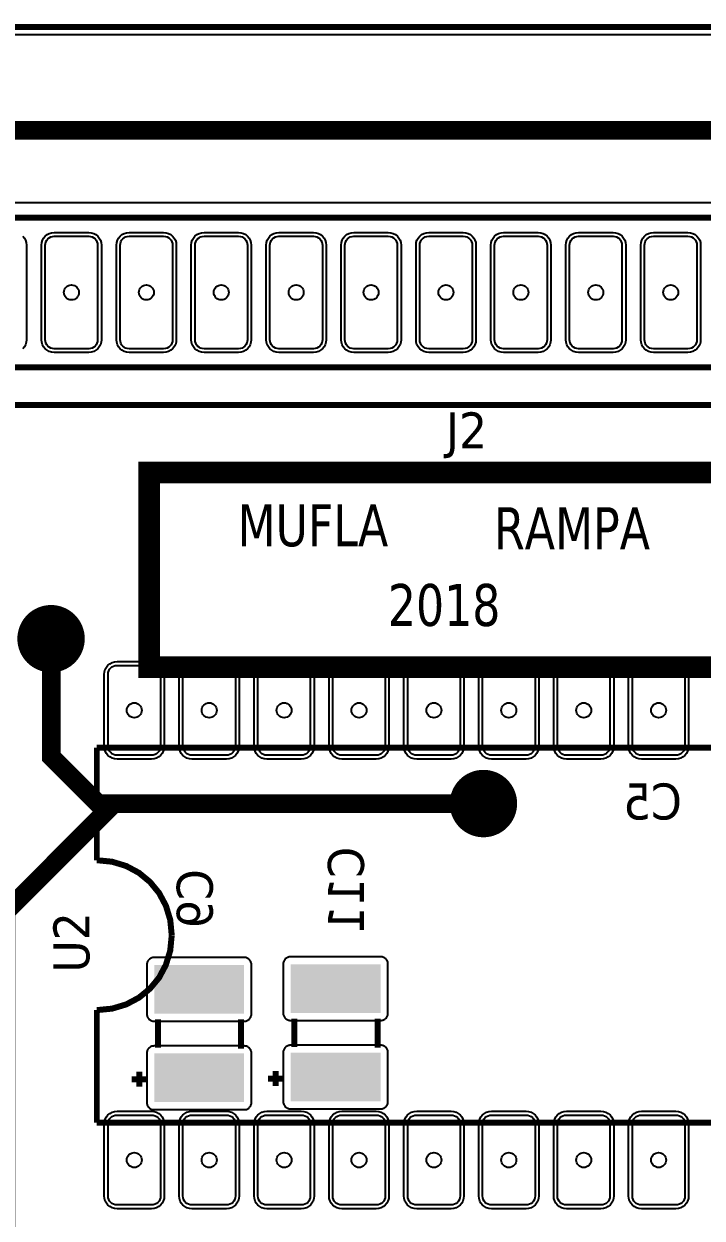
# Model space of a CAD drawing. Header units: millimetres. Extents: x 123.5 to 144.3, y 105.4 to 121.6.
# Drawn here: x 135.584 to 137.431, y 111.88 to 115.131 of the extents above; entities that cross this region are included whole.
import ezdxf

# ---------------------------------------------------------------- set-up
doc = ezdxf.new("R2010")
doc.units = ezdxf.units.MM
doc.layers.add('DESC', color=250, linetype='Continuous')
doc.styles.get("Standard").update_dxf_attribs({"font": 'tahoma.ttf'})

# ---------------------------------------------------------------- blocks, each defined once
blk = doc.blocks.new('RPAD')
blk.add_trace([(-0.5, -0.5), (-0.5, 0.5), (0.5, -0.5), (0.5, 0.5)])
blk = doc.blocks.new('EPAD')
at = {"const_width": 0.5}
blk.add_lwpolyline([(-0.25, 0, 1), (0.25, 0, 1)], format="xyb", close=True, dxfattribs=at)
blk = doc.blocks.new('Tarjeta mufla')
for points, const_width in [([(146.2096, 112.4206), (150.1229, 112.4206), (150.1229, 115.5111), (146.2096, 115.5111), (146.2096, 112.4206)], 0.008), ([(146.2096, 112.4206), (150.1229, 112.4206), (150.1229, 115.5111), (146.2096, 115.5111), (146.2096, 112.4206)], 0.008), ([(146.2096, 112.4206), (150.1229, 112.4206), (150.1229, 115.5111), (146.2096, 115.5111), (146.2096, 112.4206)], 0.008), ([(146.8316, 114.7434), (146.8279, 114.7355), (146.6308, 114.7355), (146.497, 114.8694), (146.497, 115.2052), (146.6649, 115.3732), (148.6373, 115.3732), (148.8064, 115.2041)], 0.025), ([(146.5548, 115.0068), (148.6548, 115.0068), (148.6548, 115.2568), (146.5548, 115.2568), (146.5548, 115.0068)], 0.008), ([(146.5548, 115.0068), (148.6548, 115.0068), (148.6548, 115.2568), (146.5548, 115.2568), (146.5548, 115.0068)], 0.008), ([(146.5548, 115.0068), (148.6548, 115.0068), (148.6548, 115.2568), (146.5548, 115.2568), (146.5548, 115.0068)], 0.008), ([(148.6548, 115.0568), (146.5548, 115.0568)], 0.008), ([(148.6548, 115.0568), (146.5548, 115.0568)], 0.008), ([(148.6548, 115.0568), (146.5548, 115.0568)], 0.008), ([(147.1584, 114.6568), (147.993, 114.6568), (147.993, 114.9167), (147.1584, 114.9167), (147.1584, 114.6568)], 0.029), ([(147.1584, 114.6568), (147.993, 114.6568), (147.993, 114.9167), (147.1584, 114.9167), (147.1584, 114.6568)], 0.029), ([(147.1584, 114.6568), (147.993, 114.6568), (147.993, 114.9167), (147.1584, 114.9167), (147.1584, 114.6568)], 0.029), ([(147.6048, 114.4749), (147.1116, 114.4749), (147.0903, 114.4749), (147.0281, 114.5371), (147.0281, 114.6201), (147.0276, 114.6948)], 0.025), ([(147.0887, 114.3993), (147.0887, 114.5493)], 0.008), ([(147.0887, 114.5493), (149.0887, 114.5493)], 0.008), ([(147.0887, 114.3993), (147.0887, 114.5493)], 0.008), ([(147.0887, 114.5493), (149.0887, 114.5493)], 0.008), ([(147.0887, 114.3993), (147.0887, 114.5493)], 0.008), ([(147.0887, 114.5493), (149.0887, 114.5493)], 0.008), ([(147.1116, 114.4749), (146.9674, 114.3307), (146.9674, 113.5519), (147.0577, 113.4615), (147.0678, 113.4615)], 0.025), ([(147.1887, 114.2993), (147.1867, 114.3197), (147.1809, 114.3386), (147.1718, 114.3556), (147.1597, 114.3703), (147.1449, 114.3825), (147.1279, 114.3916), (147.1091, 114.3973), (147.0887, 114.3993)], 0.008), ([(147.1887, 114.2993), (147.1867, 114.3197), (147.1809, 114.3386), (147.1718, 114.3556), (147.1597, 114.3703), (147.1449, 114.3825), (147.1279, 114.3916), (147.1091, 114.3973), (147.0887, 114.3993)], 0.008), ([(147.1887, 114.2993), (147.1867, 114.3197), (147.1809, 114.3386), (147.1718, 114.3556), (147.1597, 114.3703), (147.1449, 114.3825), (147.1279, 114.3916), (147.1091, 114.3973), (147.0887, 114.3993)], 0.008), ([(147.1887, 114.2993), (147.1867, 114.2787), (147.1809, 114.2597), (147.1718, 114.2426), (147.1597, 114.228), (147.1449, 114.2159), (147.1279, 114.2069), (147.1091, 114.2013), (147.0887, 114.1993)], 0.008), ([(147.1887, 114.2993), (147.1867, 114.2787), (147.1809, 114.2597), (147.1718, 114.2426), (147.1597, 114.228), (147.1449, 114.2159), (147.1279, 114.2069), (147.1091, 114.2013), (147.0887, 114.1993)], 0.008), ([(147.1887, 114.2993), (147.1867, 114.2787), (147.1809, 114.2597), (147.1718, 114.2426), (147.1597, 114.228), (147.1449, 114.2159), (147.1279, 114.2069), (147.1091, 114.2013), (147.0887, 114.1993)], 0.008), ([(147.0887, 114.0493), (147.0887, 114.1993)], 0.008), ([(147.0887, 114.0493), (147.0887, 114.1993)], 0.008), ([(147.0887, 114.0493), (147.0887, 114.1993)], 0.008), ([(147.1703, 114.187), (147.1703, 114.149)], 0.008), ([(147.1703, 114.187), (147.1703, 114.149)], 0.008), ([(147.1703, 114.187), (147.1703, 114.149)], 0.008), ([(147.2813, 114.187), (147.2813, 114.148)], 0.008), ([(147.2813, 114.187), (147.2813, 114.148)], 0.008), ([(147.2813, 114.187), (147.2813, 114.148)], 0.008), ([(147.3524, 114.188), (147.3524, 114.15)], 0.008), ([(147.3524, 114.188), (147.3524, 114.15)], 0.008), ([(147.3524, 114.188), (147.3524, 114.15)], 0.008), ([(147.4634, 114.188), (147.4634, 114.149)], 0.008), ([(147.4634, 114.188), (147.4634, 114.149)], 0.008), ([(147.4634, 114.188), (147.4634, 114.149)], 0.008), ([(147.1453, 114.117), (147.1453, 114.097)], 0.008), ([(147.1453, 114.117), (147.1453, 114.097)], 0.008), ([(147.1453, 114.117), (147.1453, 114.097)], 0.008), ([(147.3274, 114.118), (147.3274, 114.098)], 0.008), ([(147.3274, 114.118), (147.3274, 114.098)], 0.008), ([(147.3274, 114.118), (147.3274, 114.098)], 0.008), ([(147.1553, 114.107), (147.1353, 114.107)], 0.008), ([(147.1553, 114.107), (147.1353, 114.107)], 0.008), ([(147.1553, 114.107), (147.1353, 114.107)], 0.008), ([(147.3374, 114.108), (147.3174, 114.108)], 0.008), ([(147.3374, 114.108), (147.3174, 114.108)], 0.008), ([(147.3374, 114.108), (147.3174, 114.108)], 0.008), ([(147.0887, 114.0493), (149.0887, 114.0493)], 0.008), ([(147.0887, 114.0493), (149.0887, 114.0493)], 0.008), ([(147.0887, 114.0493), (149.0887, 114.0493)], 0.008)]:
    blk.add_lwpolyline(points, dxfattribs=dict(const_width=const_width))
for points in [[(146.5844, 115.277), (148.0001, 115.277), (148.0001, 115.5006), (146.5844, 115.5006), (146.5844, 115.277)], [(146.9899, 115.2319), (146.992, 115.2294), (146.9935, 115.2265), (146.9945, 115.2233), (146.9948, 115.2198), (146.9948, 115.0938), (146.9945, 115.0903), (146.9935, 115.0871), (146.992, 115.0842), (146.9899, 115.0817)]]:
    blk.add_lwpolyline(points)
for points in [[(147.0778, 115.0768), (147.0318, 115.0768), (147.0283, 115.0771), (147.0251, 115.0781), (147.0222, 115.0797), (147.0197, 115.0817), (147.0177, 115.0842), (147.0161, 115.0871), (147.0152, 115.0903), (147.0148, 115.0938), (147.0148, 115.2198), (147.0152, 115.2233), (147.0161, 115.2265), (147.0177, 115.2294), (147.0197, 115.2319), (147.0222, 115.234), (147.0251, 115.2355), (147.0283, 115.2365), (147.0318, 115.2368), (147.0778, 115.2368), (147.0813, 115.2365), (147.0845, 115.2355), (147.0874, 115.234), (147.0899, 115.2319), (147.092, 115.2294), (147.0935, 115.2265), (147.0945, 115.2233), (147.0948, 115.2198), (147.0948, 115.0938), (147.0945, 115.0903), (147.0935, 115.0871), (147.092, 115.0842), (147.0899, 115.0817), (147.0874, 115.0797), (147.0845, 115.0781), (147.0813, 115.0771), (147.0778, 115.0768)], [(147.0778, 115.0818), (147.0318, 115.0818), (147.0294, 115.082), (147.0271, 115.0827), (147.0251, 115.0838), (147.0233, 115.0853), (147.0218, 115.087), (147.0207, 115.0891), (147.0201, 115.0914), (147.0198, 115.0938), (147.0198, 115.2198), (147.0201, 115.2223), (147.0207, 115.2245), (147.0218, 115.2266), (147.0233, 115.2283), (147.0251, 115.2298), (147.0271, 115.2309), (147.0294, 115.2316), (147.0318, 115.2318), (147.0778, 115.2318), (147.0803, 115.2316), (147.0825, 115.2309), (147.0846, 115.2298), (147.0863, 115.2283), (147.0878, 115.2266), (147.0889, 115.2245), (147.0896, 115.2223), (147.0898, 115.2198), (147.0898, 115.0938), (147.0896, 115.0914), (147.0889, 115.0891), (147.0878, 115.087), (147.0863, 115.0853), (147.0846, 115.0838), (147.0825, 115.0827), (147.0803, 115.082), (147.0778, 115.0818)], [(147.1778, 115.0768), (147.1318, 115.0768), (147.1283, 115.0771), (147.1251, 115.0781), (147.1222, 115.0797), (147.1197, 115.0817), (147.1177, 115.0842), (147.1161, 115.0871), (147.1152, 115.0903), (147.1148, 115.0938), (147.1148, 115.2198), (147.1152, 115.2233), (147.1161, 115.2265), (147.1177, 115.2294), (147.1197, 115.2319), (147.1222, 115.234), (147.1251, 115.2355), (147.1283, 115.2365), (147.1318, 115.2368), (147.1778, 115.2368), (147.1813, 115.2365), (147.1845, 115.2355), (147.1874, 115.234), (147.1899, 115.2319), (147.192, 115.2294), (147.1935, 115.2265), (147.1945, 115.2233), (147.1948, 115.2198), (147.1948, 115.0938), (147.1945, 115.0903), (147.1935, 115.0871), (147.192, 115.0842), (147.1899, 115.0817), (147.1874, 115.0797), (147.1845, 115.0781), (147.1813, 115.0771), (147.1778, 115.0768)], [(147.1778, 115.0818), (147.1318, 115.0818), (147.1294, 115.082), (147.1271, 115.0827), (147.1251, 115.0838), (147.1233, 115.0853), (147.1218, 115.087), (147.1207, 115.0891), (147.1201, 115.0914), (147.1198, 115.0938), (147.1198, 115.2198), (147.1201, 115.2223), (147.1207, 115.2245), (147.1218, 115.2266), (147.1233, 115.2283), (147.1251, 115.2298), (147.1271, 115.2309), (147.1294, 115.2316), (147.1318, 115.2318), (147.1778, 115.2318), (147.1803, 115.2316), (147.1825, 115.2309), (147.1846, 115.2298), (147.1863, 115.2283), (147.1878, 115.2266), (147.1889, 115.2245), (147.1896, 115.2223), (147.1898, 115.2198), (147.1898, 115.0938), (147.1896, 115.0914), (147.1889, 115.0891), (147.1878, 115.087), (147.1863, 115.0853), (147.1846, 115.0838), (147.1825, 115.0827), (147.1803, 115.082), (147.1778, 115.0818)], [(147.2778, 115.0768), (147.2318, 115.0768), (147.2283, 115.0771), (147.2251, 115.0781), (147.2222, 115.0797), (147.2197, 115.0817), (147.2177, 115.0842), (147.2161, 115.0871), (147.2152, 115.0903), (147.2148, 115.0938), (147.2148, 115.2198), (147.2152, 115.2233), (147.2161, 115.2265), (147.2177, 115.2294), (147.2197, 115.2319), (147.2222, 115.234), (147.2251, 115.2355), (147.2283, 115.2365), (147.2318, 115.2368), (147.2778, 115.2368), (147.2813, 115.2365), (147.2845, 115.2355), (147.2874, 115.234), (147.2899, 115.2319), (147.292, 115.2294), (147.2935, 115.2265), (147.2945, 115.2233), (147.2948, 115.2198), (147.2948, 115.0938), (147.2945, 115.0903), (147.2935, 115.0871), (147.292, 115.0842), (147.2899, 115.0817), (147.2874, 115.0797), (147.2845, 115.0781), (147.2813, 115.0771), (147.2778, 115.0768)], [(147.2778, 115.0818), (147.2318, 115.0818), (147.2294, 115.082), (147.2271, 115.0827), (147.2251, 115.0838), (147.2233, 115.0853), (147.2218, 115.087), (147.2207, 115.0891), (147.2201, 115.0914), (147.2198, 115.0938), (147.2198, 115.2198), (147.2201, 115.2223), (147.2207, 115.2245), (147.2218, 115.2266), (147.2233, 115.2283), (147.2251, 115.2298), (147.2271, 115.2309), (147.2294, 115.2316), (147.2318, 115.2318), (147.2778, 115.2318), (147.2803, 115.2316), (147.2825, 115.2309), (147.2846, 115.2298), (147.2863, 115.2283), (147.2878, 115.2266), (147.2889, 115.2245), (147.2896, 115.2223), (147.2898, 115.2198), (147.2898, 115.0938), (147.2896, 115.0914), (147.2889, 115.0891), (147.2878, 115.087), (147.2863, 115.0853), (147.2846, 115.0838), (147.2825, 115.0827), (147.2803, 115.082), (147.2778, 115.0818)], [(147.3778, 115.0768), (147.3318, 115.0768), (147.3283, 115.0771), (147.3251, 115.0781), (147.3222, 115.0797), (147.3197, 115.0817), (147.3177, 115.0842), (147.3161, 115.0871), (147.3152, 115.0903), (147.3148, 115.0938), (147.3148, 115.2198), (147.3152, 115.2233), (147.3161, 115.2265), (147.3177, 115.2294), (147.3197, 115.2319), (147.3222, 115.234), (147.3251, 115.2355), (147.3283, 115.2365), (147.3318, 115.2368), (147.3778, 115.2368), (147.3813, 115.2365), (147.3845, 115.2355), (147.3874, 115.234), (147.3899, 115.2319), (147.392, 115.2294), (147.3935, 115.2265), (147.3945, 115.2233), (147.3948, 115.2198), (147.3948, 115.0938), (147.3945, 115.0903), (147.3935, 115.0871), (147.392, 115.0842), (147.3899, 115.0817), (147.3874, 115.0797), (147.3845, 115.0781), (147.3813, 115.0771), (147.3778, 115.0768)], [(147.3778, 115.0818), (147.3318, 115.0818), (147.3294, 115.082), (147.3271, 115.0827), (147.3251, 115.0838), (147.3233, 115.0853), (147.3218, 115.087), (147.3207, 115.0891), (147.3201, 115.0914), (147.3198, 115.0938), (147.3198, 115.2198), (147.3201, 115.2223), (147.3207, 115.2245), (147.3218, 115.2266), (147.3233, 115.2283), (147.3251, 115.2298), (147.3271, 115.2309), (147.3294, 115.2316), (147.3318, 115.2318), (147.3778, 115.2318), (147.3803, 115.2316), (147.3825, 115.2309), (147.3846, 115.2298), (147.3863, 115.2283), (147.3878, 115.2266), (147.3889, 115.2245), (147.3896, 115.2223), (147.3898, 115.2198), (147.3898, 115.0938), (147.3896, 115.0914), (147.3889, 115.0891), (147.3878, 115.087), (147.3863, 115.0853), (147.3846, 115.0838), (147.3825, 115.0827), (147.3803, 115.082), (147.3778, 115.0818)], [(147.4778, 115.0768), (147.4318, 115.0768), (147.4283, 115.0771), (147.4251, 115.0781), (147.4222, 115.0797), (147.4197, 115.0817), (147.4177, 115.0842), (147.4161, 115.0871), (147.4152, 115.0903), (147.4148, 115.0938), (147.4148, 115.2198), (147.4152, 115.2233), (147.4161, 115.2265), (147.4177, 115.2294), (147.4197, 115.2319), (147.4222, 115.234), (147.4251, 115.2355), (147.4283, 115.2365), (147.4318, 115.2368), (147.4778, 115.2368), (147.4813, 115.2365), (147.4845, 115.2355), (147.4874, 115.234), (147.4899, 115.2319), (147.492, 115.2294), (147.4935, 115.2265), (147.4945, 115.2233), (147.4948, 115.2198), (147.4948, 115.0938), (147.4945, 115.0903), (147.4935, 115.0871), (147.492, 115.0842), (147.4899, 115.0817), (147.4874, 115.0797), (147.4845, 115.0781), (147.4813, 115.0771), (147.4778, 115.0768)], [(147.4778, 115.0818), (147.4318, 115.0818), (147.4294, 115.082), (147.4271, 115.0827), (147.4251, 115.0838), (147.4233, 115.0853), (147.4218, 115.087), (147.4207, 115.0891), (147.4201, 115.0914), (147.4198, 115.0938), (147.4198, 115.2198), (147.4201, 115.2223), (147.4207, 115.2245), (147.4218, 115.2266), (147.4233, 115.2283), (147.4251, 115.2298), (147.4271, 115.2309), (147.4294, 115.2316), (147.4318, 115.2318), (147.4778, 115.2318), (147.4803, 115.2316), (147.4825, 115.2309), (147.4846, 115.2298), (147.4863, 115.2283), (147.4878, 115.2266), (147.4889, 115.2245), (147.4896, 115.2223), (147.4898, 115.2198), (147.4898, 115.0938), (147.4896, 115.0914), (147.4889, 115.0891), (147.4878, 115.087), (147.4863, 115.0853), (147.4846, 115.0838), (147.4825, 115.0827), (147.4803, 115.082), (147.4778, 115.0818)], [(147.5778, 115.0768), (147.5318, 115.0768), (147.5283, 115.0771), (147.5251, 115.0781), (147.5222, 115.0797), (147.5197, 115.0817), (147.5177, 115.0842), (147.5161, 115.0871), (147.5152, 115.0903), (147.5148, 115.0938), (147.5148, 115.2198), (147.5152, 115.2233), (147.5161, 115.2265), (147.5177, 115.2294), (147.5197, 115.2319), (147.5222, 115.234), (147.5251, 115.2355), (147.5283, 115.2365), (147.5318, 115.2368), (147.5778, 115.2368), (147.5813, 115.2365), (147.5845, 115.2355), (147.5874, 115.234), (147.5899, 115.2319), (147.592, 115.2294), (147.5935, 115.2265), (147.5945, 115.2233), (147.5948, 115.2198), (147.5948, 115.0938), (147.5945, 115.0903), (147.5935, 115.0871), (147.592, 115.0842), (147.5899, 115.0817), (147.5874, 115.0797), (147.5845, 115.0781), (147.5813, 115.0771), (147.5778, 115.0768)], [(147.5778, 115.0818), (147.5318, 115.0818), (147.5294, 115.082), (147.5271, 115.0827), (147.5251, 115.0838), (147.5233, 115.0853), (147.5218, 115.087), (147.5207, 115.0891), (147.5201, 115.0914), (147.5198, 115.0938), (147.5198, 115.2198), (147.5201, 115.2223), (147.5207, 115.2245), (147.5218, 115.2266), (147.5233, 115.2283), (147.5251, 115.2298), (147.5271, 115.2309), (147.5294, 115.2316), (147.5318, 115.2318), (147.5778, 115.2318), (147.5803, 115.2316), (147.5825, 115.2309), (147.5846, 115.2298), (147.5863, 115.2283), (147.5878, 115.2266), (147.5889, 115.2245), (147.5896, 115.2223), (147.5898, 115.2198), (147.5898, 115.0938), (147.5896, 115.0914), (147.5889, 115.0891), (147.5878, 115.087), (147.5863, 115.0853), (147.5846, 115.0838), (147.5825, 115.0827), (147.5803, 115.082), (147.5778, 115.0818)], [(147.6778, 115.0768), (147.6318, 115.0768), (147.6283, 115.0771), (147.6251, 115.0781), (147.6222, 115.0797), (147.6197, 115.0817), (147.6177, 115.0842), (147.6161, 115.0871), (147.6152, 115.0903), (147.6148, 115.0938), (147.6148, 115.2198), (147.6152, 115.2233), (147.6161, 115.2265), (147.6177, 115.2294), (147.6197, 115.2319), (147.6222, 115.234), (147.6251, 115.2355), (147.6283, 115.2365), (147.6318, 115.2368), (147.6778, 115.2368), (147.6813, 115.2365), (147.6845, 115.2355), (147.6874, 115.234), (147.6899, 115.2319), (147.692, 115.2294), (147.6935, 115.2265), (147.6945, 115.2233), (147.6948, 115.2198), (147.6948, 115.0938), (147.6945, 115.0903), (147.6935, 115.0871), (147.692, 115.0842), (147.6899, 115.0817), (147.6874, 115.0797), (147.6845, 115.0781), (147.6813, 115.0771), (147.6778, 115.0768)], [(147.6778, 115.0818), (147.6318, 115.0818), (147.6294, 115.082), (147.6271, 115.0827), (147.6251, 115.0838), (147.6233, 115.0853), (147.6218, 115.087), (147.6207, 115.0891), (147.6201, 115.0914), (147.6198, 115.0938), (147.6198, 115.2198), (147.6201, 115.2223), (147.6207, 115.2245), (147.6218, 115.2266), (147.6233, 115.2283), (147.6251, 115.2298), (147.6271, 115.2309), (147.6294, 115.2316), (147.6318, 115.2318), (147.6778, 115.2318), (147.6803, 115.2316), (147.6825, 115.2309), (147.6846, 115.2298), (147.6863, 115.2283), (147.6878, 115.2266), (147.6889, 115.2245), (147.6896, 115.2223), (147.6898, 115.2198), (147.6898, 115.0938), (147.6896, 115.0914), (147.6889, 115.0891), (147.6878, 115.087), (147.6863, 115.0853), (147.6846, 115.0838), (147.6825, 115.0827), (147.6803, 115.082), (147.6778, 115.0818)], [(147.7778, 115.0768), (147.7318, 115.0768), (147.7283, 115.0771), (147.7251, 115.0781), (147.7222, 115.0797), (147.7197, 115.0817), (147.7177, 115.0842), (147.7161, 115.0871), (147.7152, 115.0903), (147.7148, 115.0938), (147.7148, 115.2198), (147.7152, 115.2233), (147.7161, 115.2265), (147.7177, 115.2294), (147.7197, 115.2319), (147.7222, 115.234), (147.7251, 115.2355), (147.7283, 115.2365), (147.7318, 115.2368), (147.7778, 115.2368), (147.7813, 115.2365), (147.7845, 115.2355), (147.7874, 115.234), (147.7899, 115.2319), (147.792, 115.2294), (147.7935, 115.2265), (147.7945, 115.2233), (147.7948, 115.2198), (147.7948, 115.0938), (147.7945, 115.0903), (147.7935, 115.0871), (147.792, 115.0842), (147.7899, 115.0817), (147.7874, 115.0797), (147.7845, 115.0781), (147.7813, 115.0771), (147.7778, 115.0768)], [(147.7778, 115.0818), (147.7318, 115.0818), (147.7294, 115.082), (147.7271, 115.0827), (147.7251, 115.0838), (147.7233, 115.0853), (147.7218, 115.087), (147.7207, 115.0891), (147.7201, 115.0914), (147.7198, 115.0938), (147.7198, 115.2198), (147.7201, 115.2223), (147.7207, 115.2245), (147.7218, 115.2266), (147.7233, 115.2283), (147.7251, 115.2298), (147.7271, 115.2309), (147.7294, 115.2316), (147.7318, 115.2318), (147.7778, 115.2318), (147.7803, 115.2316), (147.7825, 115.2309), (147.7846, 115.2298), (147.7863, 115.2283), (147.7878, 115.2266), (147.7889, 115.2245), (147.7896, 115.2223), (147.7898, 115.2198), (147.7898, 115.0938), (147.7896, 115.0914), (147.7889, 115.0891), (147.7878, 115.087), (147.7863, 115.0853), (147.7846, 115.0838), (147.7825, 115.0827), (147.7803, 115.082), (147.7778, 115.0818)], [(147.8778, 115.0768), (147.8318, 115.0768), (147.8283, 115.0771), (147.8251, 115.0781), (147.8222, 115.0797), (147.8197, 115.0817), (147.8177, 115.0842), (147.8161, 115.0871), (147.8152, 115.0903), (147.8148, 115.0938), (147.8148, 115.2198), (147.8152, 115.2233), (147.8161, 115.2265), (147.8177, 115.2294), (147.8197, 115.2319), (147.8222, 115.234), (147.8251, 115.2355), (147.8283, 115.2365), (147.8318, 115.2368), (147.8778, 115.2368), (147.8813, 115.2365), (147.8845, 115.2355), (147.8874, 115.234), (147.8899, 115.2319), (147.892, 115.2294), (147.8935, 115.2265), (147.8945, 115.2233), (147.8948, 115.2198), (147.8948, 115.0938), (147.8945, 115.0903), (147.8935, 115.0871), (147.892, 115.0842), (147.8899, 115.0817), (147.8874, 115.0797), (147.8845, 115.0781), (147.8813, 115.0771), (147.8778, 115.0768)], [(147.8778, 115.0818), (147.8318, 115.0818), (147.8294, 115.082), (147.8271, 115.0827), (147.8251, 115.0838), (147.8233, 115.0853), (147.8218, 115.087), (147.8207, 115.0891), (147.8201, 115.0914), (147.8198, 115.0938), (147.8198, 115.2198), (147.8201, 115.2223), (147.8207, 115.2245), (147.8218, 115.2266), (147.8233, 115.2283), (147.8251, 115.2298), (147.8271, 115.2309), (147.8294, 115.2316), (147.8318, 115.2318), (147.8778, 115.2318), (147.8803, 115.2316), (147.8825, 115.2309), (147.8846, 115.2298), (147.8863, 115.2283), (147.8878, 115.2266), (147.8889, 115.2245), (147.8896, 115.2223), (147.8898, 115.2198), (147.8898, 115.0938), (147.8896, 115.0914), (147.8889, 115.0891), (147.8878, 115.087), (147.8863, 115.0853), (147.8846, 115.0838), (147.8825, 115.0827), (147.8803, 115.082), (147.8778, 115.0818)], [(147.1617, 114.5343), (147.1157, 114.5343), (147.1122, 114.5347), (147.109, 114.5356), (147.1061, 114.5372), (147.1036, 114.5392), (147.1015, 114.5417), (147.1, 114.5446), (147.099, 114.5479), (147.0987, 114.5513), (147.0987, 114.6473), (147.099, 114.6508), (147.1, 114.654), (147.1015, 114.6569), (147.1036, 114.6594), (147.1061, 114.6615), (147.109, 114.663), (147.1122, 114.664), (147.1157, 114.6643), (147.1617, 114.6643), (147.1652, 114.664), (147.1684, 114.663), (147.1713, 114.6615), (147.1738, 114.6594), (147.1758, 114.6569), (147.1774, 114.654), (147.1784, 114.6508), (147.1787, 114.6473), (147.1787, 114.5513), (147.1784, 114.5479), (147.1774, 114.5446), (147.1758, 114.5417), (147.1738, 114.5392), (147.1713, 114.5372), (147.1684, 114.5356), (147.1652, 114.5347), (147.1617, 114.5343)], [(147.1617, 114.5393), (147.1157, 114.5393), (147.1132, 114.5396), (147.111, 114.5403), (147.1089, 114.5413), (147.1072, 114.5428), (147.1057, 114.5446), (147.1046, 114.5466), (147.1039, 114.5489), (147.1037, 114.5513), (147.1037, 114.6473), (147.1039, 114.6498), (147.1046, 114.6521), (147.1057, 114.6541), (147.1072, 114.6559), (147.1089, 114.6573), (147.111, 114.6584), (147.1132, 114.6591), (147.1157, 114.6593), (147.1617, 114.6593), (147.1641, 114.6591), (147.1664, 114.6584), (147.1685, 114.6573), (147.1702, 114.6559), (147.1717, 114.6541), (147.1728, 114.6521), (147.1735, 114.6498), (147.1737, 114.6473), (147.1737, 114.5513), (147.1735, 114.5489), (147.1728, 114.5466), (147.1717, 114.5446), (147.1702, 114.5428), (147.1685, 114.5413), (147.1664, 114.5403), (147.1641, 114.5396), (147.1617, 114.5393)], [(147.2617, 114.5343), (147.2157, 114.5343), (147.2122, 114.5347), (147.209, 114.5356), (147.2061, 114.5372), (147.2036, 114.5392), (147.2015, 114.5417), (147.2, 114.5446), (147.199, 114.5479), (147.1987, 114.5513), (147.1987, 114.6473), (147.199, 114.6508), (147.2, 114.654), (147.2015, 114.6569), (147.2036, 114.6594), (147.2061, 114.6615), (147.209, 114.663), (147.2122, 114.664), (147.2157, 114.6643), (147.2617, 114.6643), (147.2652, 114.664), (147.2684, 114.663), (147.2713, 114.6615), (147.2738, 114.6594), (147.2758, 114.6569), (147.2774, 114.654), (147.2784, 114.6508), (147.2787, 114.6473), (147.2787, 114.5513), (147.2784, 114.5479), (147.2774, 114.5446), (147.2758, 114.5417), (147.2738, 114.5392), (147.2713, 114.5372), (147.2684, 114.5356), (147.2652, 114.5347), (147.2617, 114.5343)], [(147.2617, 114.5393), (147.2157, 114.5393), (147.2132, 114.5396), (147.211, 114.5403), (147.2089, 114.5413), (147.2072, 114.5428), (147.2057, 114.5446), (147.2046, 114.5466), (147.2039, 114.5489), (147.2037, 114.5513), (147.2037, 114.6473), (147.2039, 114.6498), (147.2046, 114.6521), (147.2057, 114.6541), (147.2072, 114.6559), (147.2089, 114.6573), (147.211, 114.6584), (147.2132, 114.6591), (147.2157, 114.6593), (147.2617, 114.6593), (147.2641, 114.6591), (147.2664, 114.6584), (147.2685, 114.6573), (147.2702, 114.6559), (147.2717, 114.6541), (147.2728, 114.6521), (147.2735, 114.6498), (147.2737, 114.6473), (147.2737, 114.5513), (147.2735, 114.5489), (147.2728, 114.5466), (147.2717, 114.5446), (147.2702, 114.5428), (147.2685, 114.5413), (147.2664, 114.5403), (147.2641, 114.5396), (147.2617, 114.5393)], [(147.3617, 114.5343), (147.3157, 114.5343), (147.3122, 114.5347), (147.309, 114.5356), (147.3061, 114.5372), (147.3036, 114.5392), (147.3015, 114.5417), (147.3, 114.5446), (147.299, 114.5479), (147.2987, 114.5513), (147.2987, 114.6473), (147.299, 114.6508), (147.3, 114.654), (147.3015, 114.6569), (147.3036, 114.6594), (147.3061, 114.6615), (147.309, 114.663), (147.3122, 114.664), (147.3157, 114.6643), (147.3617, 114.6643), (147.3652, 114.664), (147.3684, 114.663), (147.3713, 114.6615), (147.3738, 114.6594), (147.3758, 114.6569), (147.3774, 114.654), (147.3784, 114.6508), (147.3787, 114.6473), (147.3787, 114.5513), (147.3784, 114.5479), (147.3774, 114.5446), (147.3758, 114.5417), (147.3738, 114.5392), (147.3713, 114.5372), (147.3684, 114.5356), (147.3652, 114.5347), (147.3617, 114.5343)], [(147.3617, 114.5393), (147.3157, 114.5393), (147.3132, 114.5396), (147.311, 114.5403), (147.3089, 114.5413), (147.3072, 114.5428), (147.3057, 114.5446), (147.3046, 114.5466), (147.3039, 114.5489), (147.3037, 114.5513), (147.3037, 114.6473), (147.3039, 114.6498), (147.3046, 114.6521), (147.3057, 114.6541), (147.3072, 114.6559), (147.3089, 114.6573), (147.311, 114.6584), (147.3132, 114.6591), (147.3157, 114.6593), (147.3617, 114.6593), (147.3641, 114.6591), (147.3664, 114.6584), (147.3685, 114.6573), (147.3702, 114.6559), (147.3717, 114.6541), (147.3728, 114.6521), (147.3735, 114.6498), (147.3737, 114.6473), (147.3737, 114.5513), (147.3735, 114.5489), (147.3728, 114.5466), (147.3717, 114.5446), (147.3702, 114.5428), (147.3685, 114.5413), (147.3664, 114.5403), (147.3641, 114.5396), (147.3617, 114.5393)], [(147.4617, 114.5343), (147.4157, 114.5343), (147.4122, 114.5347), (147.409, 114.5356), (147.4061, 114.5372), (147.4036, 114.5392), (147.4015, 114.5417), (147.4, 114.5446), (147.399, 114.5479), (147.3987, 114.5513), (147.3987, 114.6473), (147.399, 114.6508), (147.4, 114.654), (147.4015, 114.6569), (147.4036, 114.6594), (147.4061, 114.6615), (147.409, 114.663), (147.4122, 114.664), (147.4157, 114.6643), (147.4617, 114.6643), (147.4652, 114.664), (147.4684, 114.663), (147.4713, 114.6615), (147.4738, 114.6594), (147.4758, 114.6569), (147.4774, 114.654), (147.4784, 114.6508), (147.4787, 114.6473), (147.4787, 114.5513), (147.4784, 114.5479), (147.4774, 114.5446), (147.4758, 114.5417), (147.4738, 114.5392), (147.4713, 114.5372), (147.4684, 114.5356), (147.4652, 114.5347), (147.4617, 114.5343)], [(147.4617, 114.5393), (147.4157, 114.5393), (147.4132, 114.5396), (147.411, 114.5403), (147.4089, 114.5413), (147.4072, 114.5428), (147.4057, 114.5446), (147.4046, 114.5466), (147.4039, 114.5489), (147.4037, 114.5513), (147.4037, 114.6473), (147.4039, 114.6498), (147.4046, 114.6521), (147.4057, 114.6541), (147.4072, 114.6559), (147.4089, 114.6573), (147.411, 114.6584), (147.4132, 114.6591), (147.4157, 114.6593), (147.4617, 114.6593), (147.4641, 114.6591), (147.4664, 114.6584), (147.4685, 114.6573), (147.4702, 114.6559), (147.4717, 114.6541), (147.4728, 114.6521), (147.4735, 114.6498), (147.4737, 114.6473), (147.4737, 114.5513), (147.4735, 114.5489), (147.4728, 114.5466), (147.4717, 114.5446), (147.4702, 114.5428), (147.4685, 114.5413), (147.4664, 114.5403), (147.4641, 114.5396), (147.4617, 114.5393)], [(147.5617, 114.5343), (147.5157, 114.5343), (147.5122, 114.5347), (147.509, 114.5356), (147.5061, 114.5372), (147.5036, 114.5392), (147.5015, 114.5417), (147.5, 114.5446), (147.499, 114.5479), (147.4987, 114.5513), (147.4987, 114.6473), (147.499, 114.6508), (147.5, 114.654), (147.5015, 114.6569), (147.5036, 114.6594), (147.5061, 114.6615), (147.509, 114.663), (147.5122, 114.664), (147.5157, 114.6643), (147.5617, 114.6643), (147.5652, 114.664), (147.5684, 114.663), (147.5713, 114.6615), (147.5738, 114.6594), (147.5758, 114.6569), (147.5774, 114.654), (147.5784, 114.6508), (147.5787, 114.6473), (147.5787, 114.5513), (147.5784, 114.5479), (147.5774, 114.5446), (147.5758, 114.5417), (147.5738, 114.5392), (147.5713, 114.5372), (147.5684, 114.5356), (147.5652, 114.5347), (147.5617, 114.5343)], [(147.5617, 114.5393), (147.5157, 114.5393), (147.5132, 114.5396), (147.511, 114.5403), (147.5089, 114.5413), (147.5072, 114.5428), (147.5057, 114.5446), (147.5046, 114.5466), (147.5039, 114.5489), (147.5037, 114.5513), (147.5037, 114.6473), (147.5039, 114.6498), (147.5046, 114.6521), (147.5057, 114.6541), (147.5072, 114.6559), (147.5089, 114.6573), (147.511, 114.6584), (147.5132, 114.6591), (147.5157, 114.6593), (147.5617, 114.6593), (147.5641, 114.6591), (147.5664, 114.6584), (147.5685, 114.6573), (147.5702, 114.6559), (147.5717, 114.6541), (147.5728, 114.6521), (147.5735, 114.6498), (147.5737, 114.6473), (147.5737, 114.5513), (147.5735, 114.5489), (147.5728, 114.5466), (147.5717, 114.5446), (147.5702, 114.5428), (147.5685, 114.5413), (147.5664, 114.5403), (147.5641, 114.5396), (147.5617, 114.5393)], [(147.6617, 114.5343), (147.6157, 114.5343), (147.6122, 114.5347), (147.609, 114.5356), (147.6061, 114.5372), (147.6036, 114.5392), (147.6015, 114.5417), (147.6, 114.5446), (147.599, 114.5479), (147.5987, 114.5513), (147.5987, 114.6473), (147.599, 114.6508), (147.6, 114.654), (147.6015, 114.6569), (147.6036, 114.6594), (147.6061, 114.6615), (147.609, 114.663), (147.6122, 114.664), (147.6157, 114.6643), (147.6617, 114.6643), (147.6652, 114.664), (147.6684, 114.663), (147.6713, 114.6615), (147.6738, 114.6594), (147.6758, 114.6569), (147.6774, 114.654), (147.6784, 114.6508), (147.6787, 114.6473), (147.6787, 114.5513), (147.6784, 114.5479), (147.6774, 114.5446), (147.6758, 114.5417), (147.6738, 114.5392), (147.6713, 114.5372), (147.6684, 114.5356), (147.6652, 114.5347), (147.6617, 114.5343)], [(147.6617, 114.5393), (147.6157, 114.5393), (147.6132, 114.5396), (147.611, 114.5403), (147.6089, 114.5413), (147.6072, 114.5428), (147.6057, 114.5446), (147.6046, 114.5466), (147.6039, 114.5489), (147.6037, 114.5513), (147.6037, 114.6473), (147.6039, 114.6498), (147.6046, 114.6521), (147.6057, 114.6541), (147.6072, 114.6559), (147.6089, 114.6573), (147.611, 114.6584), (147.6132, 114.6591), (147.6157, 114.6593), (147.6617, 114.6593), (147.6641, 114.6591), (147.6664, 114.6584), (147.6685, 114.6573), (147.6702, 114.6559), (147.6717, 114.6541), (147.6728, 114.6521), (147.6735, 114.6498), (147.6737, 114.6473), (147.6737, 114.5513), (147.6735, 114.5489), (147.6728, 114.5466), (147.6717, 114.5446), (147.6702, 114.5428), (147.6685, 114.5413), (147.6664, 114.5403), (147.6641, 114.5396), (147.6617, 114.5393)], [(147.7617, 114.5343), (147.7157, 114.5343), (147.7122, 114.5347), (147.709, 114.5356), (147.7061, 114.5372), (147.7036, 114.5392), (147.7015, 114.5417), (147.7, 114.5446), (147.699, 114.5479), (147.6987, 114.5513), (147.6987, 114.6473), (147.699, 114.6508), (147.7, 114.654), (147.7015, 114.6569), (147.7036, 114.6594), (147.7061, 114.6615), (147.709, 114.663), (147.7122, 114.664), (147.7157, 114.6643), (147.7617, 114.6643), (147.7652, 114.664), (147.7684, 114.663), (147.7713, 114.6615), (147.7738, 114.6594), (147.7758, 114.6569), (147.7774, 114.654), (147.7784, 114.6508), (147.7787, 114.6473), (147.7787, 114.5513), (147.7784, 114.5479), (147.7774, 114.5446), (147.7758, 114.5417), (147.7738, 114.5392), (147.7713, 114.5372), (147.7684, 114.5356), (147.7652, 114.5347), (147.7617, 114.5343)], [(147.7617, 114.5393), (147.7157, 114.5393), (147.7132, 114.5396), (147.711, 114.5403), (147.7089, 114.5413), (147.7072, 114.5428), (147.7057, 114.5446), (147.7046, 114.5466), (147.7039, 114.5489), (147.7037, 114.5513), (147.7037, 114.6473), (147.7039, 114.6498), (147.7046, 114.6521), (147.7057, 114.6541), (147.7072, 114.6559), (147.7089, 114.6573), (147.711, 114.6584), (147.7132, 114.6591), (147.7157, 114.6593), (147.7617, 114.6593), (147.7641, 114.6591), (147.7664, 114.6584), (147.7685, 114.6573), (147.7702, 114.6559), (147.7717, 114.6541), (147.7728, 114.6521), (147.7735, 114.6498), (147.7737, 114.6473), (147.7737, 114.5513), (147.7735, 114.5489), (147.7728, 114.5466), (147.7717, 114.5446), (147.7702, 114.5428), (147.7685, 114.5413), (147.7664, 114.5403), (147.7641, 114.5396), (147.7617, 114.5393)], [(147.8617, 114.5343), (147.8157, 114.5343), (147.8122, 114.5347), (147.809, 114.5356), (147.8061, 114.5372), (147.8036, 114.5392), (147.8015, 114.5417), (147.8, 114.5446), (147.799, 114.5479), (147.7987, 114.5513), (147.7987, 114.6473), (147.799, 114.6508), (147.8, 114.654), (147.8015, 114.6569), (147.8036, 114.6594), (147.8061, 114.6615), (147.809, 114.663), (147.8122, 114.664), (147.8157, 114.6643), (147.8617, 114.6643), (147.8652, 114.664), (147.8684, 114.663), (147.8713, 114.6615), (147.8738, 114.6594), (147.8758, 114.6569), (147.8774, 114.654), (147.8784, 114.6508), (147.8787, 114.6473), (147.8787, 114.5513), (147.8784, 114.5479), (147.8774, 114.5446), (147.8758, 114.5417), (147.8738, 114.5392), (147.8713, 114.5372), (147.8684, 114.5356), (147.8652, 114.5347), (147.8617, 114.5343)], [(147.8617, 114.5393), (147.8157, 114.5393), (147.8132, 114.5396), (147.811, 114.5403), (147.8089, 114.5413), (147.8072, 114.5428), (147.8057, 114.5446), (147.8046, 114.5466), (147.8039, 114.5489), (147.8037, 114.5513), (147.8037, 114.6473), (147.8039, 114.6498), (147.8046, 114.6521), (147.8057, 114.6541), (147.8072, 114.6559), (147.8089, 114.6573), (147.811, 114.6584), (147.8132, 114.6591), (147.8157, 114.6593), (147.8617, 114.6593), (147.8641, 114.6591), (147.8664, 114.6584), (147.8685, 114.6573), (147.8702, 114.6559), (147.8717, 114.6541), (147.8728, 114.6521), (147.8735, 114.6498), (147.8737, 114.6473), (147.8737, 114.5513), (147.8735, 114.5489), (147.8728, 114.5466), (147.8717, 114.5446), (147.8702, 114.5428), (147.8685, 114.5413), (147.8664, 114.5403), (147.8641, 114.5396), (147.8617, 114.5393)], [(147.1553, 114.2595), (147.1553, 114.1945), (147.1554, 114.1935), (147.1555, 114.1924), (147.1557, 114.1915), (147.1561, 114.1906), (147.1565, 114.1897), (147.157, 114.1889), (147.1576, 114.1881), (147.1582, 114.1874), (147.1589, 114.1867), (147.1597, 114.1862), (147.1605, 114.1857), (147.1614, 114.1853), (147.1623, 114.1849), (147.1633, 114.1847), (147.1643, 114.1845), (147.1653, 114.1845), (147.2853, 114.1845), (147.2863, 114.1845), (147.2874, 114.1847), (147.2883, 114.1849), (147.2892, 114.1853), (147.2901, 114.1857), (147.2909, 114.1862), (147.2917, 114.1867), (147.2924, 114.1874), (147.2931, 114.1881), (147.2936, 114.1889), (147.2941, 114.1897), (147.2945, 114.1906), (147.2949, 114.1915), (147.2951, 114.1924), (147.2953, 114.1935), (147.2953, 114.1945), (147.2953, 114.2595), (147.2953, 114.2605), (147.2951, 114.2615), (147.2949, 114.2625), (147.2945, 114.2634), (147.2941, 114.2643), (147.2936, 114.2651), (147.2931, 114.2659), (147.2924, 114.2666), (147.2917, 114.2672), (147.2909, 114.2678), (147.2901, 114.2683), (147.2892, 114.2687), (147.2883, 114.269), (147.2874, 114.2693), (147.2863, 114.2694), (147.2853, 114.2695), (147.1653, 114.2695), (147.1643, 114.2694), (147.1633, 114.2693), (147.1623, 114.269), (147.1614, 114.2687), (147.1605, 114.2683), (147.1597, 114.2678), (147.1589, 114.2672), (147.1582, 114.2666), (147.1576, 114.2659), (147.157, 114.2651), (147.1565, 114.2643), (147.1561, 114.2634), (147.1557, 114.2625), (147.1555, 114.2615), (147.1554, 114.2605), (147.1553, 114.2595)], [(147.3374, 114.2605), (147.3374, 114.1955), (147.3375, 114.1945), (147.3376, 114.1934), (147.3378, 114.1925), (147.3382, 114.1916), (147.3386, 114.1907), (147.3391, 114.1899), (147.3397, 114.1891), (147.3403, 114.1884), (147.341, 114.1877), (147.3418, 114.1872), (147.3426, 114.1867), (147.3435, 114.1863), (147.3444, 114.1859), (147.3454, 114.1857), (147.3464, 114.1855), (147.3474, 114.1855), (147.4674, 114.1855), (147.4684, 114.1855), (147.4695, 114.1857), (147.4704, 114.1859), (147.4713, 114.1863), (147.4722, 114.1867), (147.473, 114.1872), (147.4738, 114.1877), (147.4745, 114.1884), (147.4752, 114.1891), (147.4757, 114.1899), (147.4762, 114.1907), (147.4766, 114.1916), (147.477, 114.1925), (147.4772, 114.1934), (147.4774, 114.1945), (147.4774, 114.1955), (147.4774, 114.2605), (147.4774, 114.2615), (147.4772, 114.2625), (147.477, 114.2635), (147.4766, 114.2644), (147.4762, 114.2653), (147.4757, 114.2661), (147.4752, 114.2669), (147.4745, 114.2676), (147.4738, 114.2682), (147.473, 114.2688), (147.4722, 114.2693), (147.4713, 114.2697), (147.4704, 114.27), (147.4695, 114.2703), (147.4684, 114.2704), (147.4674, 114.2705), (147.3474, 114.2705), (147.3464, 114.2704), (147.3454, 114.2703), (147.3444, 114.27), (147.3435, 114.2697), (147.3426, 114.2693), (147.3418, 114.2688), (147.341, 114.2682), (147.3403, 114.2676), (147.3397, 114.2669), (147.3391, 114.2661), (147.3386, 114.2653), (147.3382, 114.2644), (147.3378, 114.2635), (147.3376, 114.2625), (147.3375, 114.2615), (147.3374, 114.2605)], [(147.1553, 114.1415), (147.1553, 114.0765), (147.1554, 114.0755), (147.1555, 114.0744), (147.1557, 114.0735), (147.1561, 114.0726), (147.1565, 114.0717), (147.157, 114.0709), (147.1576, 114.0701), (147.1582, 114.0694), (147.1589, 114.0687), (147.1597, 114.0682), (147.1605, 114.0677), (147.1614, 114.0673), (147.1623, 114.0669), (147.1633, 114.0667), (147.1643, 114.0665), (147.1653, 114.0665), (147.2853, 114.0665), (147.2863, 114.0665), (147.2874, 114.0667), (147.2883, 114.0669), (147.2892, 114.0673), (147.2901, 114.0677), (147.2909, 114.0682), (147.2917, 114.0687), (147.2924, 114.0694), (147.2931, 114.0701), (147.2936, 114.0709), (147.2941, 114.0717), (147.2945, 114.0726), (147.2949, 114.0735), (147.2951, 114.0744), (147.2953, 114.0755), (147.2953, 114.0765), (147.2953, 114.1415), (147.2953, 114.1425), (147.2951, 114.1435), (147.2949, 114.1445), (147.2945, 114.1454), (147.2941, 114.1463), (147.2936, 114.1471), (147.2931, 114.1479), (147.2924, 114.1486), (147.2917, 114.1492), (147.2909, 114.1498), (147.2901, 114.1503), (147.2892, 114.1507), (147.2883, 114.151), (147.2874, 114.1513), (147.2863, 114.1514), (147.2853, 114.1515), (147.1653, 114.1515), (147.1643, 114.1514), (147.1633, 114.1513), (147.1623, 114.151), (147.1614, 114.1507), (147.1605, 114.1503), (147.1597, 114.1498), (147.1589, 114.1492), (147.1582, 114.1486), (147.1576, 114.1479), (147.157, 114.1471), (147.1565, 114.1463), (147.1561, 114.1454), (147.1557, 114.1445), (147.1555, 114.1435), (147.1554, 114.1425), (147.1553, 114.1415)], [(147.3374, 114.1425), (147.3374, 114.0775), (147.3375, 114.0765), (147.3376, 114.0754), (147.3378, 114.0745), (147.3382, 114.0736), (147.3386, 114.0727), (147.3391, 114.0719), (147.3397, 114.0711), (147.3403, 114.0704), (147.341, 114.0697), (147.3418, 114.0692), (147.3426, 114.0687), (147.3435, 114.0683), (147.3444, 114.0679), (147.3454, 114.0677), (147.3464, 114.0675), (147.3474, 114.0675), (147.4674, 114.0675), (147.4684, 114.0675), (147.4695, 114.0677), (147.4704, 114.0679), (147.4713, 114.0683), (147.4722, 114.0687), (147.473, 114.0692), (147.4738, 114.0697), (147.4745, 114.0704), (147.4752, 114.0711), (147.4757, 114.0719), (147.4762, 114.0727), (147.4766, 114.0736), (147.477, 114.0745), (147.4772, 114.0754), (147.4774, 114.0765), (147.4774, 114.0775), (147.4774, 114.1425), (147.4774, 114.1435), (147.4772, 114.1445), (147.477, 114.1455), (147.4766, 114.1464), (147.4762, 114.1473), (147.4757, 114.1481), (147.4752, 114.1489), (147.4745, 114.1496), (147.4738, 114.1502), (147.473, 114.1508), (147.4722, 114.1513), (147.4713, 114.1517), (147.4704, 114.152), (147.4695, 114.1523), (147.4684, 114.1524), (147.4674, 114.1525), (147.3474, 114.1525), (147.3464, 114.1524), (147.3454, 114.1523), (147.3444, 114.152), (147.3435, 114.1517), (147.3426, 114.1513), (147.3418, 114.1508), (147.341, 114.1502), (147.3403, 114.1496), (147.3397, 114.1489), (147.3391, 114.1481), (147.3386, 114.1473), (147.3382, 114.1464), (147.3378, 114.1455), (147.3376, 114.1445), (147.3375, 114.1435), (147.3374, 114.1425)], [(147.1157, 114.0643), (147.1617, 114.0643), (147.1652, 114.064), (147.1684, 114.063), (147.1713, 114.0615), (147.1738, 114.0594), (147.1758, 114.0569), (147.1774, 114.054), (147.1784, 114.0508), (147.1787, 114.0473), (147.1787, 113.9513), (147.1784, 113.9479), (147.1774, 113.9446), (147.1758, 113.9417), (147.1738, 113.9392), (147.1713, 113.9372), (147.1684, 113.9356), (147.1652, 113.9347), (147.1617, 113.9343), (147.1157, 113.9343), (147.1122, 113.9347), (147.109, 113.9356), (147.1061, 113.9372), (147.1036, 113.9392), (147.1015, 113.9417), (147.1, 113.9446), (147.099, 113.9479), (147.0987, 113.9513), (147.0987, 114.0473), (147.099, 114.0508), (147.1, 114.054), (147.1015, 114.0569), (147.1036, 114.0594), (147.1061, 114.0615), (147.109, 114.063), (147.1122, 114.064), (147.1157, 114.0643)], [(147.1157, 114.0593), (147.1617, 114.0593), (147.1641, 114.0591), (147.1664, 114.0584), (147.1685, 114.0573), (147.1702, 114.0559), (147.1717, 114.0541), (147.1728, 114.0521), (147.1735, 114.0498), (147.1737, 114.0473), (147.1737, 113.9513), (147.1735, 113.9489), (147.1728, 113.9466), (147.1717, 113.9446), (147.1702, 113.9428), (147.1685, 113.9413), (147.1664, 113.9403), (147.1641, 113.9396), (147.1617, 113.9393), (147.1157, 113.9393), (147.1132, 113.9396), (147.111, 113.9403), (147.1089, 113.9413), (147.1072, 113.9428), (147.1057, 113.9446), (147.1046, 113.9466), (147.1039, 113.9489), (147.1037, 113.9513), (147.1037, 114.0473), (147.1039, 114.0498), (147.1046, 114.0521), (147.1057, 114.0541), (147.1072, 114.0559), (147.1089, 114.0573), (147.111, 114.0584), (147.1132, 114.0591), (147.1157, 114.0593)], [(147.2157, 114.0643), (147.2617, 114.0643), (147.2652, 114.064), (147.2684, 114.063), (147.2713, 114.0615), (147.2738, 114.0594), (147.2758, 114.0569), (147.2774, 114.054), (147.2784, 114.0508), (147.2787, 114.0473), (147.2787, 113.9513), (147.2784, 113.9479), (147.2774, 113.9446), (147.2758, 113.9417), (147.2738, 113.9392), (147.2713, 113.9372), (147.2684, 113.9356), (147.2652, 113.9347), (147.2617, 113.9343), (147.2157, 113.9343), (147.2122, 113.9347), (147.209, 113.9356), (147.2061, 113.9372), (147.2036, 113.9392), (147.2015, 113.9417), (147.2, 113.9446), (147.199, 113.9479), (147.1987, 113.9513), (147.1987, 114.0473), (147.199, 114.0508), (147.2, 114.054), (147.2015, 114.0569), (147.2036, 114.0594), (147.2061, 114.0615), (147.209, 114.063), (147.2122, 114.064), (147.2157, 114.0643)], [(147.2157, 114.0593), (147.2617, 114.0593), (147.2641, 114.0591), (147.2664, 114.0584), (147.2685, 114.0573), (147.2702, 114.0559), (147.2717, 114.0541), (147.2728, 114.0521), (147.2735, 114.0498), (147.2737, 114.0473), (147.2737, 113.9513), (147.2735, 113.9489), (147.2728, 113.9466), (147.2717, 113.9446), (147.2702, 113.9428), (147.2685, 113.9413), (147.2664, 113.9403), (147.2641, 113.9396), (147.2617, 113.9393), (147.2157, 113.9393), (147.2132, 113.9396), (147.211, 113.9403), (147.2089, 113.9413), (147.2072, 113.9428), (147.2057, 113.9446), (147.2046, 113.9466), (147.2039, 113.9489), (147.2037, 113.9513), (147.2037, 114.0473), (147.2039, 114.0498), (147.2046, 114.0521), (147.2057, 114.0541), (147.2072, 114.0559), (147.2089, 114.0573), (147.211, 114.0584), (147.2132, 114.0591), (147.2157, 114.0593)], [(147.3157, 114.0643), (147.3617, 114.0643), (147.3652, 114.064), (147.3684, 114.063), (147.3713, 114.0615), (147.3738, 114.0594), (147.3758, 114.0569), (147.3774, 114.054), (147.3784, 114.0508), (147.3787, 114.0473), (147.3787, 113.9513), (147.3784, 113.9479), (147.3774, 113.9446), (147.3758, 113.9417), (147.3738, 113.9392), (147.3713, 113.9372), (147.3684, 113.9356), (147.3652, 113.9347), (147.3617, 113.9343), (147.3157, 113.9343), (147.3122, 113.9347), (147.309, 113.9356), (147.3061, 113.9372), (147.3036, 113.9392), (147.3015, 113.9417), (147.3, 113.9446), (147.299, 113.9479), (147.2987, 113.9513), (147.2987, 114.0473), (147.299, 114.0508), (147.3, 114.054), (147.3015, 114.0569), (147.3036, 114.0594), (147.3061, 114.0615), (147.309, 114.063), (147.3122, 114.064), (147.3157, 114.0643)], [(147.3157, 114.0593), (147.3617, 114.0593), (147.3641, 114.0591), (147.3664, 114.0584), (147.3685, 114.0573), (147.3702, 114.0559), (147.3717, 114.0541), (147.3728, 114.0521), (147.3735, 114.0498), (147.3737, 114.0473), (147.3737, 113.9513), (147.3735, 113.9489), (147.3728, 113.9466), (147.3717, 113.9446), (147.3702, 113.9428), (147.3685, 113.9413), (147.3664, 113.9403), (147.3641, 113.9396), (147.3617, 113.9393), (147.3157, 113.9393), (147.3132, 113.9396), (147.311, 113.9403), (147.3089, 113.9413), (147.3072, 113.9428), (147.3057, 113.9446), (147.3046, 113.9466), (147.3039, 113.9489), (147.3037, 113.9513), (147.3037, 114.0473), (147.3039, 114.0498), (147.3046, 114.0521), (147.3057, 114.0541), (147.3072, 114.0559), (147.3089, 114.0573), (147.311, 114.0584), (147.3132, 114.0591), (147.3157, 114.0593)], [(147.4157, 114.0643), (147.4617, 114.0643), (147.4652, 114.064), (147.4684, 114.063), (147.4713, 114.0615), (147.4738, 114.0594), (147.4758, 114.0569), (147.4774, 114.054), (147.4784, 114.0508), (147.4787, 114.0473), (147.4787, 113.9513), (147.4784, 113.9479), (147.4774, 113.9446), (147.4758, 113.9417), (147.4738, 113.9392), (147.4713, 113.9372), (147.4684, 113.9356), (147.4652, 113.9347), (147.4617, 113.9343), (147.4157, 113.9343), (147.4122, 113.9347), (147.409, 113.9356), (147.4061, 113.9372), (147.4036, 113.9392), (147.4015, 113.9417), (147.4, 113.9446), (147.399, 113.9479), (147.3987, 113.9513), (147.3987, 114.0473), (147.399, 114.0508), (147.4, 114.054), (147.4015, 114.0569), (147.4036, 114.0594), (147.4061, 114.0615), (147.409, 114.063), (147.4122, 114.064), (147.4157, 114.0643)], [(147.4157, 114.0593), (147.4617, 114.0593), (147.4641, 114.0591), (147.4664, 114.0584), (147.4685, 114.0573), (147.4702, 114.0559), (147.4717, 114.0541), (147.4728, 114.0521), (147.4735, 114.0498), (147.4737, 114.0473), (147.4737, 113.9513), (147.4735, 113.9489), (147.4728, 113.9466), (147.4717, 113.9446), (147.4702, 113.9428), (147.4685, 113.9413), (147.4664, 113.9403), (147.4641, 113.9396), (147.4617, 113.9393), (147.4157, 113.9393), (147.4132, 113.9396), (147.411, 113.9403), (147.4089, 113.9413), (147.4072, 113.9428), (147.4057, 113.9446), (147.4046, 113.9466), (147.4039, 113.9489), (147.4037, 113.9513), (147.4037, 114.0473), (147.4039, 114.0498), (147.4046, 114.0521), (147.4057, 114.0541), (147.4072, 114.0559), (147.4089, 114.0573), (147.411, 114.0584), (147.4132, 114.0591), (147.4157, 114.0593)], [(147.5157, 114.0643), (147.5617, 114.0643), (147.5652, 114.064), (147.5684, 114.063), (147.5713, 114.0615), (147.5738, 114.0594), (147.5758, 114.0569), (147.5774, 114.054), (147.5784, 114.0508), (147.5787, 114.0473), (147.5787, 113.9513), (147.5784, 113.9479), (147.5774, 113.9446), (147.5758, 113.9417), (147.5738, 113.9392), (147.5713, 113.9372), (147.5684, 113.9356), (147.5652, 113.9347), (147.5617, 113.9343), (147.5157, 113.9343), (147.5122, 113.9347), (147.509, 113.9356), (147.5061, 113.9372), (147.5036, 113.9392), (147.5015, 113.9417), (147.5, 113.9446), (147.499, 113.9479), (147.4987, 113.9513), (147.4987, 114.0473), (147.499, 114.0508), (147.5, 114.054), (147.5015, 114.0569), (147.5036, 114.0594), (147.5061, 114.0615), (147.509, 114.063), (147.5122, 114.064), (147.5157, 114.0643)], [(147.5157, 114.0593), (147.5617, 114.0593), (147.5641, 114.0591), (147.5664, 114.0584), (147.5685, 114.0573), (147.5702, 114.0559), (147.5717, 114.0541), (147.5728, 114.0521), (147.5735, 114.0498), (147.5737, 114.0473), (147.5737, 113.9513), (147.5735, 113.9489), (147.5728, 113.9466), (147.5717, 113.9446), (147.5702, 113.9428), (147.5685, 113.9413), (147.5664, 113.9403), (147.5641, 113.9396), (147.5617, 113.9393), (147.5157, 113.9393), (147.5132, 113.9396), (147.511, 113.9403), (147.5089, 113.9413), (147.5072, 113.9428), (147.5057, 113.9446), (147.5046, 113.9466), (147.5039, 113.9489), (147.5037, 113.9513), (147.5037, 114.0473), (147.5039, 114.0498), (147.5046, 114.0521), (147.5057, 114.0541), (147.5072, 114.0559), (147.5089, 114.0573), (147.511, 114.0584), (147.5132, 114.0591), (147.5157, 114.0593)], [(147.6157, 114.0643), (147.6617, 114.0643), (147.6652, 114.064), (147.6684, 114.063), (147.6713, 114.0615), (147.6738, 114.0594), (147.6758, 114.0569), (147.6774, 114.054), (147.6784, 114.0508), (147.6787, 114.0473), (147.6787, 113.9513), (147.6784, 113.9479), (147.6774, 113.9446), (147.6758, 113.9417), (147.6738, 113.9392), (147.6713, 113.9372), (147.6684, 113.9356), (147.6652, 113.9347), (147.6617, 113.9343), (147.6157, 113.9343), (147.6122, 113.9347), (147.609, 113.9356), (147.6061, 113.9372), (147.6036, 113.9392), (147.6015, 113.9417), (147.6, 113.9446), (147.599, 113.9479), (147.5987, 113.9513), (147.5987, 114.0473), (147.599, 114.0508), (147.6, 114.054), (147.6015, 114.0569), (147.6036, 114.0594), (147.6061, 114.0615), (147.609, 114.063), (147.6122, 114.064), (147.6157, 114.0643)], [(147.6157, 114.0593), (147.6617, 114.0593), (147.6641, 114.0591), (147.6664, 114.0584), (147.6685, 114.0573), (147.6702, 114.0559), (147.6717, 114.0541), (147.6728, 114.0521), (147.6735, 114.0498), (147.6737, 114.0473), (147.6737, 113.9513), (147.6735, 113.9489), (147.6728, 113.9466), (147.6717, 113.9446), (147.6702, 113.9428), (147.6685, 113.9413), (147.6664, 113.9403), (147.6641, 113.9396), (147.6617, 113.9393), (147.6157, 113.9393), (147.6132, 113.9396), (147.611, 113.9403), (147.6089, 113.9413), (147.6072, 113.9428), (147.6057, 113.9446), (147.6046, 113.9466), (147.6039, 113.9489), (147.6037, 113.9513), (147.6037, 114.0473), (147.6039, 114.0498), (147.6046, 114.0521), (147.6057, 114.0541), (147.6072, 114.0559), (147.6089, 114.0573), (147.611, 114.0584), (147.6132, 114.0591), (147.6157, 114.0593)], [(147.7157, 114.0643), (147.7617, 114.0643), (147.7652, 114.064), (147.7684, 114.063), (147.7713, 114.0615), (147.7738, 114.0594), (147.7758, 114.0569), (147.7774, 114.054), (147.7784, 114.0508), (147.7787, 114.0473), (147.7787, 113.9513), (147.7784, 113.9479), (147.7774, 113.9446), (147.7758, 113.9417), (147.7738, 113.9392), (147.7713, 113.9372), (147.7684, 113.9356), (147.7652, 113.9347), (147.7617, 113.9343), (147.7157, 113.9343), (147.7122, 113.9347), (147.709, 113.9356), (147.7061, 113.9372), (147.7036, 113.9392), (147.7015, 113.9417), (147.7, 113.9446), (147.699, 113.9479), (147.6987, 113.9513), (147.6987, 114.0473), (147.699, 114.0508), (147.7, 114.054), (147.7015, 114.0569), (147.7036, 114.0594), (147.7061, 114.0615), (147.709, 114.063), (147.7122, 114.064), (147.7157, 114.0643)], [(147.7157, 114.0593), (147.7617, 114.0593), (147.7641, 114.0591), (147.7664, 114.0584), (147.7685, 114.0573), (147.7702, 114.0559), (147.7717, 114.0541), (147.7728, 114.0521), (147.7735, 114.0498), (147.7737, 114.0473), (147.7737, 113.9513), (147.7735, 113.9489), (147.7728, 113.9466), (147.7717, 113.9446), (147.7702, 113.9428), (147.7685, 113.9413), (147.7664, 113.9403), (147.7641, 113.9396), (147.7617, 113.9393), (147.7157, 113.9393), (147.7132, 113.9396), (147.711, 113.9403), (147.7089, 113.9413), (147.7072, 113.9428), (147.7057, 113.9446), (147.7046, 113.9466), (147.7039, 113.9489), (147.7037, 113.9513), (147.7037, 114.0473), (147.7039, 114.0498), (147.7046, 114.0521), (147.7057, 114.0541), (147.7072, 114.0559), (147.7089, 114.0573), (147.711, 114.0584), (147.7132, 114.0591), (147.7157, 114.0593)], [(147.8157, 114.0643), (147.8617, 114.0643), (147.8652, 114.064), (147.8684, 114.063), (147.8713, 114.0615), (147.8738, 114.0594), (147.8758, 114.0569), (147.8774, 114.054), (147.8784, 114.0508), (147.8787, 114.0473), (147.8787, 113.9513), (147.8784, 113.9479), (147.8774, 113.9446), (147.8758, 113.9417), (147.8738, 113.9392), (147.8713, 113.9372), (147.8684, 113.9356), (147.8652, 113.9347), (147.8617, 113.9343), (147.8157, 113.9343), (147.8122, 113.9347), (147.809, 113.9356), (147.8061, 113.9372), (147.8036, 113.9392), (147.8015, 113.9417), (147.8, 113.9446), (147.799, 113.9479), (147.7987, 113.9513), (147.7987, 114.0473), (147.799, 114.0508), (147.8, 114.054), (147.8015, 114.0569), (147.8036, 114.0594), (147.8061, 114.0615), (147.809, 114.063), (147.8122, 114.064), (147.8157, 114.0643)], [(147.8157, 114.0593), (147.8617, 114.0593), (147.8641, 114.0591), (147.8664, 114.0584), (147.8685, 114.0573), (147.8702, 114.0559), (147.8717, 114.0541), (147.8728, 114.0521), (147.8735, 114.0498), (147.8737, 114.0473), (147.8737, 113.9513), (147.8735, 113.9489), (147.8728, 113.9466), (147.8717, 113.9446), (147.8702, 113.9428), (147.8685, 113.9413), (147.8664, 113.9403), (147.8641, 113.9396), (147.8617, 113.9393), (147.8157, 113.9393), (147.8132, 113.9396), (147.811, 113.9403), (147.8089, 113.9413), (147.8072, 113.9428), (147.8057, 113.9446), (147.8046, 113.9466), (147.8039, 113.9489), (147.8037, 113.9513), (147.8037, 114.0473), (147.8039, 114.0498), (147.8046, 114.0521), (147.8057, 114.0541), (147.8072, 114.0559), (147.8089, 114.0573), (147.811, 114.0584), (147.8132, 114.0591), (147.8157, 114.0593)]]:
    blk.add_lwpolyline(points, close=True)
for centre, radius in [((147.0548, 115.1568), 0.01), ((147.1548, 115.1568), 0.01), ((147.2548, 115.1568), 0.01), ((147.3548, 115.1568), 0.01), ((147.4548, 115.1568), 0.01), ((147.5548, 115.1568), 0.01), ((147.6548, 115.1568), 0.01), ((147.7548, 115.1568), 0.01), ((147.8548, 115.1568), 0.01), ((147.0276, 114.6948), 0.025), ((147.1387, 114.5993), 0.01), ((147.2387, 114.5993), 0.01), ((147.3387, 114.5993), 0.01), ((147.4387, 114.5993), 0.01), ((147.5387, 114.5993), 0.01), ((147.6387, 114.5993), 0.01), ((147.7387, 114.5993), 0.01), ((147.8387, 114.5993), 0.01), ((147.6048, 114.4749), 0.025), ((147.1387, 113.9993), 0.01), ((147.2387, 113.9993), 0.01), ((147.3387, 113.9993), 0.01), ((147.4387, 113.9993), 0.01), ((147.5387, 113.9993), 0.01), ((147.6387, 113.9993), 0.01), ((147.7387, 113.9993), 0.01), ((147.8387, 113.9993), 0.01)]:
    blk.add_circle(centre, radius)
for p, xscale, yscale in [((147.0276, 114.6948), 0.09, 0.09), ((147.0276, 114.6948), 0.07, 0.07), ((147.6048, 114.4749), 0.09, 0.09), ((147.6048, 114.4749), 0.07, 0.07)]:
    blk.add_blockref('EPAD', p, dxfattribs=dict(xscale=xscale, yscale=yscale))
at = {"xscale": 0.065, "yscale": 0.12, "rotation": 90}
for p in [(147.4074, 114.228), (147.2253, 114.227), (147.2253, 114.109), (147.4074, 114.11)]:
    blk.add_blockref('RPAD', p, dxfattribs=at)
for s, height, width, p in [('J2', 0.048, 1.041667, (147.5548, 114.9488)), ('J2', 0.048, 1.041667, (147.5548, 114.9488)), ('J2', 0.048, 1.041667, (147.5548, 114.9488)), ('MUFLA', 0.056, 0.892857, (147.2765, 114.8182)), ('MUFLA', 0.056, 0.892857, (147.2765, 114.8182)), ('MUFLA', 0.056, 0.892857, (147.2765, 114.8182)), ('RAMPA', 0.056, 0.892857, (147.619, 114.8143)), ('RAMPA', 0.056, 0.892857, (147.619, 114.8143)), ('RAMPA', 0.056, 0.892857, (147.619, 114.8143)), ('2018', 0.056, 0.892857, (147.4773, 114.7119)), ('2018', 0.056, 0.892857, (147.4773, 114.7119)), ('2018', 0.056, 0.892857, (147.4773, 114.7119))]:
    blk.add_text(s, height=height, dxfattribs=dict(width=width)).set_placement(p)
at = {"text_generation_flag": 2, "width": 1.041667}
blk.add_text('C5', height=0.048, dxfattribs=at).set_placement((147.8698, 114.4537))
blk.add_text('C5', height=0.048, dxfattribs=at).set_placement((147.8698, 114.4537))
blk.add_text('C5', height=0.048, dxfattribs=at).set_placement((147.8698, 114.4537))
for s, p in [('C11', (147.4452, 114.4172)), ('C11', (147.4452, 114.4172)), ('C11', (147.4452, 114.4172)), ('C9', (147.2434, 114.3873)), ('C9', (147.2434, 114.3873)), ('C9', (147.2434, 114.3873))]:
    blk.add_text(s, height=0.048, rotation=90, dxfattribs=at).set_placement(p)
at = {"width": 1.041667}
blk.add_text('U2', height=0.048, rotation=90, dxfattribs=at).set_placement((147.0787, 114.2493))
blk.add_text('U2', height=0.048, rotation=90, dxfattribs=at).set_placement((147.0787, 114.2493))
blk.add_text('U2', height=0.048, rotation=90, dxfattribs=at).set_placement((147.0787, 114.2493))

msp = doc.modelspace()

# ---------------------------------------------------------------- block references
at = {"layer": 'DESC', "xscale": 2.040532564321067, "yscale": 2.040532564321067, "zscale": 2.040532564321067}
msp.add_blockref('Tarjeta mufla', (-164.3569, -120.5811), dxfattribs=at)

doc.saveas('drawing.dxf')
